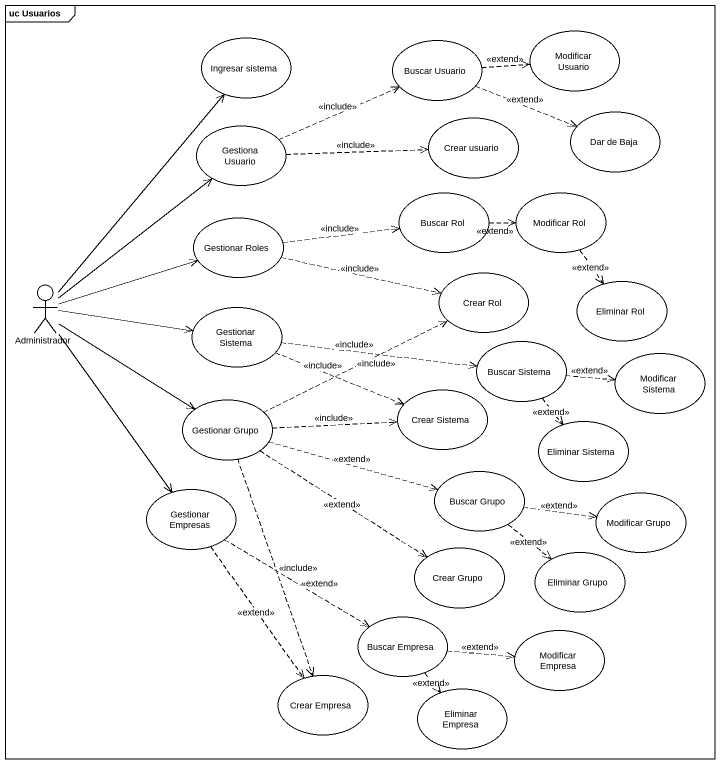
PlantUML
@startuml
mainframe uc Usuarios
usecase "Ingresar sistema" as Ingresar_sistema
usecase "Buscar Usuario" as Buscar_Usuario
usecase "Modificar Usuario" as Modificar_Usuario
usecase "Crear usuario" as Crear_usuario
usecase "Dar de Baja" as Dar_de_Baja
usecase "Gestiona Usuario" as Gestiona_Usuario
usecase "Buscar Rol" as Buscar_Rol
usecase "Modificar Rol" as Modificar_Rol
usecase "Gestionar Roles" as Gestionar_Roles
usecase "Crear Rol" as Crear_Rol
actor Administrador
usecase "Gestionar Sistema" as Gestionar_Sistema
usecase "Eliminar Rol" as Eliminar_Rol
usecase "Buscar Sistema" as Buscar_Sistema
usecase "Modificar Sistema" as Modificar_Sistema
usecase "Crear Sistema" as Crear_Sistema
usecase "Gestionar Grupo" as Gestionar_Grupo
usecase "Eliminar Sistema" as Eliminar_Sistema
usecase "Buscar Grupo" as Buscar_Grupo
usecase "Gestionar Empresas" as Gestionar_Empresas
usecase "Modificar Grupo" as Modificar_Grupo
usecase "Crear Grupo" as Crear_Grupo
usecase "Eliminar Grupo" as Eliminar_Grupo
usecase "Buscar Empresa" as Buscar_Empresa
usecase "Modificar Empresa" as Modificar_Empresa
usecase "Crear Empresa" as Crear_Empresa
usecase "Eliminar Empresa" as Eliminar_Empresa
Buscar_Usuario .right.> Modificar_Usuario : <<extend>>
Buscar_Usuario .right.> Dar_de_Baja : <<extend>>
Gestiona_Usuario .right.> Buscar_Usuario : <<include>>
Gestiona_Usuario .right.> Crear_usuario : <<include>>
Buscar_Rol .right.> Modificar_Rol : <<extend>>
Modificar_Rol ..> Eliminar_Rol : <<extend>>
Gestionar_Roles .right.> Buscar_Rol : <<include>>
Gestionar_Roles .right.> Crear_Rol : <<include>>
Administrador -up-> Ingresar_sistema
Administrador -up-> Gestiona_Usuario
Administrador -right-> Gestionar_Roles
Administrador -right-> Gestionar_Sistema
Administrador -right-> Gestionar_Grupo
Administrador --> Gestionar_Empresas
Gestionar_Sistema .right.> Buscar_Sistema : <<include>>
Gestionar_Sistema .right.> Crear_Sistema : <<include>>
Buscar_Sistema .right.> Modificar_Sistema : <<extend>>
Buscar_Sistema ..> Eliminar_Sistema : <<extend>>
Gestionar_Grupo .right.> Crear_Rol : <<include>>
Gestionar_Grupo .right.> Crear_Sistema : <<include>>
Gestionar_Grupo .right.> Buscar_Grupo : <<extend>>
Gestionar_Grupo ..> Crear_Grupo : <<extend>>
Gestionar_Grupo ..> Crear_Empresa : <<include>>
Buscar_Grupo .right.> Modificar_Grupo : <<extend>>
Buscar_Grupo ..> Eliminar_Grupo : <<extend>>
Gestionar_Empresas ..> Buscar_Empresa : <<extend>>
Gestionar_Empresas ..> Crear_Empresa : <<extend>>
Buscar_Empresa .right.> Modificar_Empresa : <<extend>>
Buscar_Empresa ..> Eliminar_Empresa : <<extend>>
@enduml
